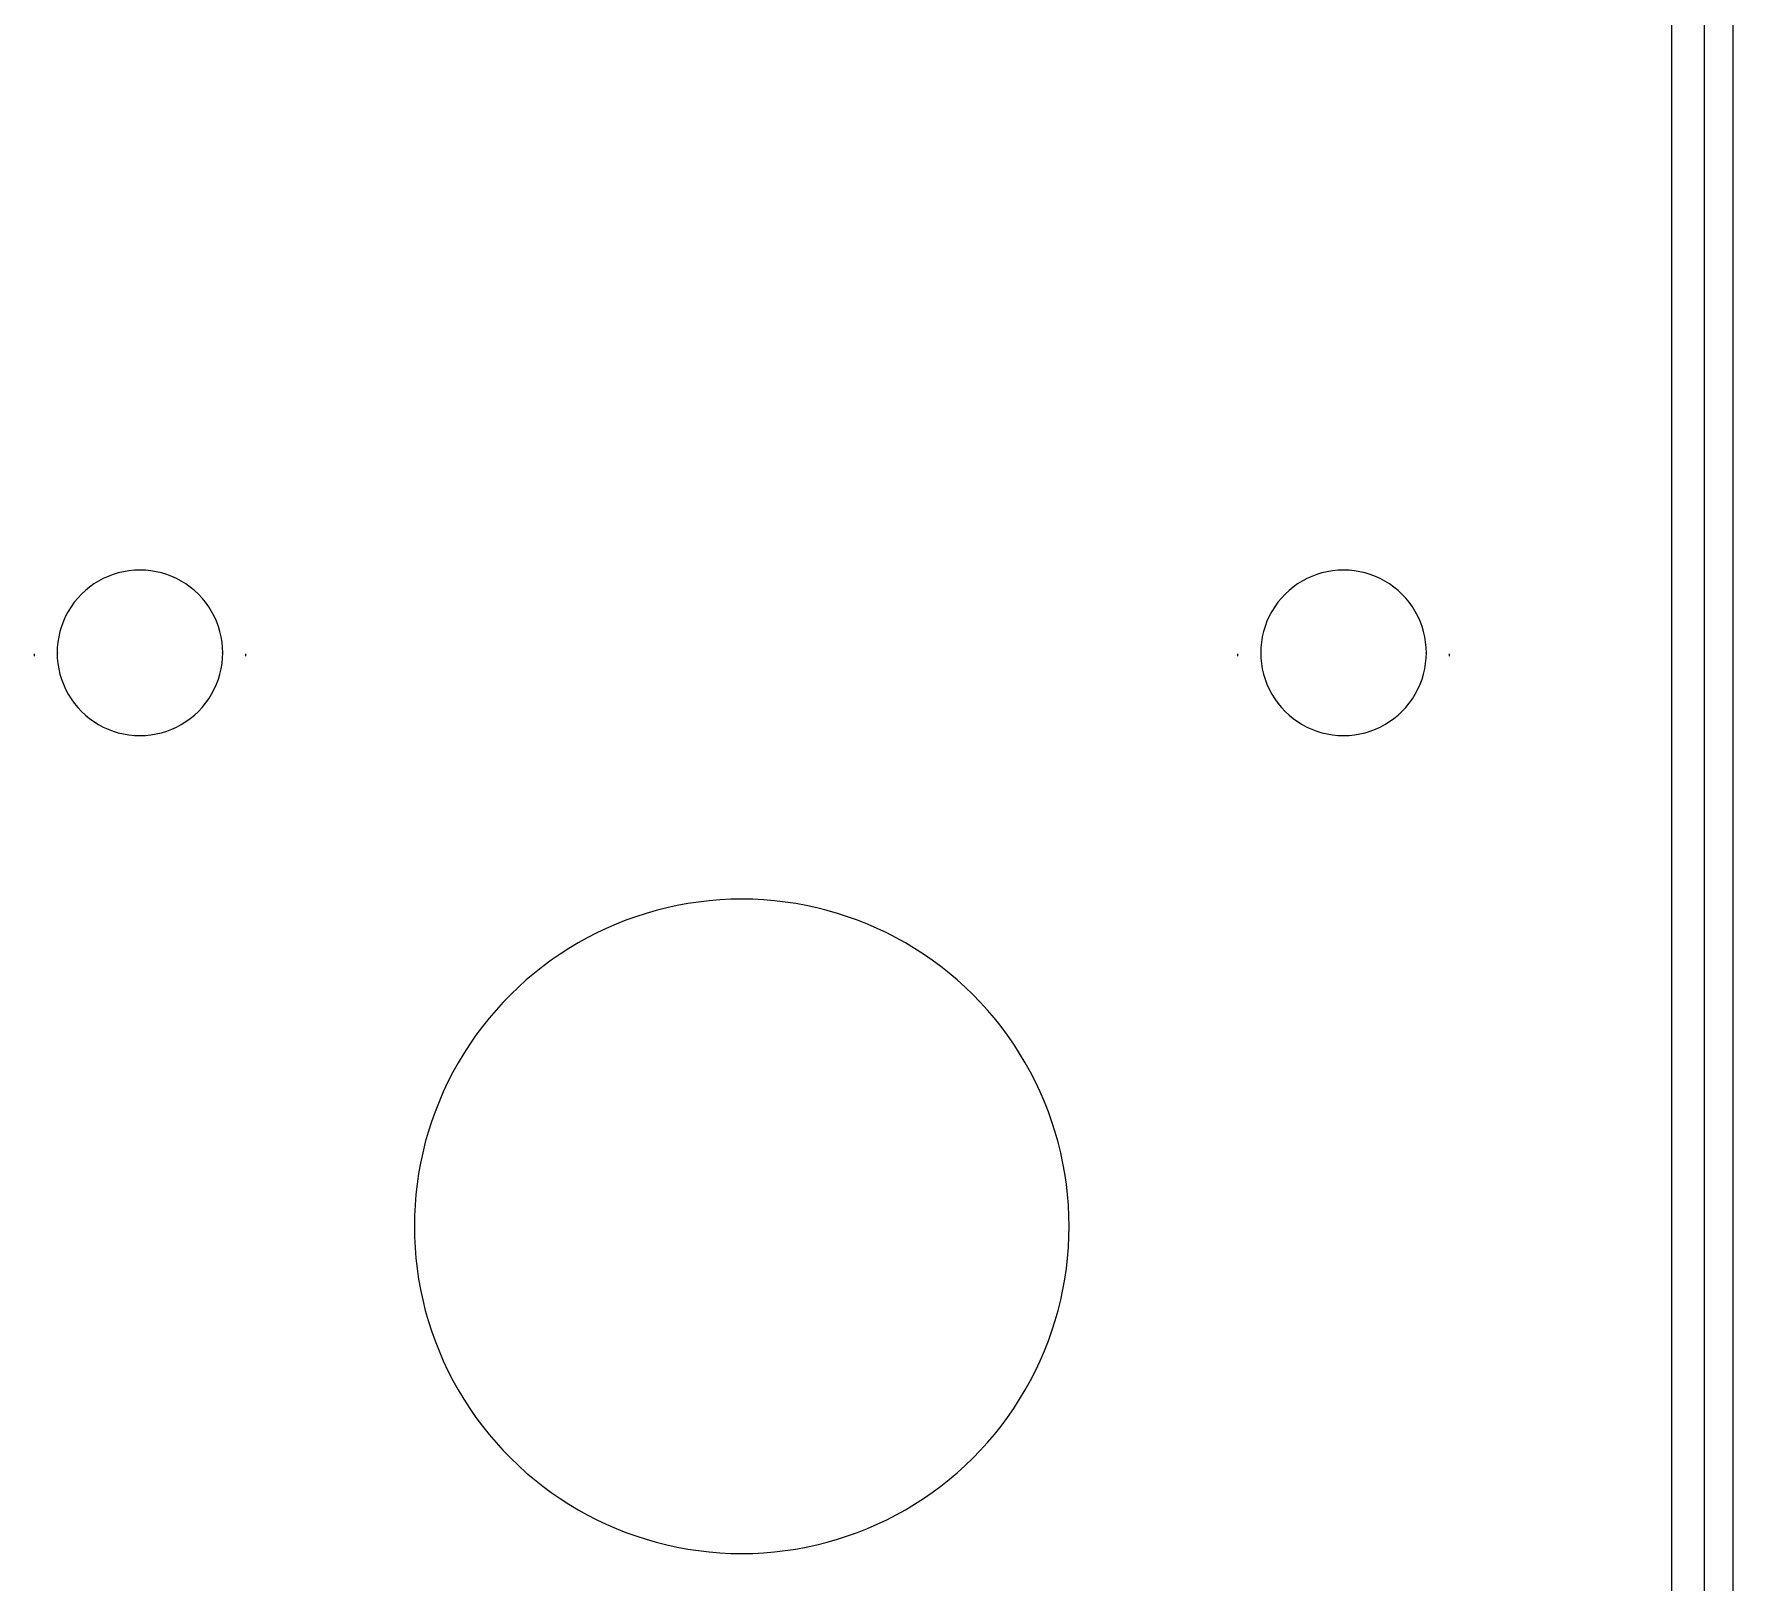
# Model space of a CAD drawing. Header units: inches. Extents: x 3268 to 7018, y 976 to 6708.
# Drawn here: x 5694.523 to 5698.052, y 3500.485 to 3503.7 of the extents above; entities that cross this region are included whole.
import ezdxf

# ---------------------------------------------------------------- set-up
doc = ezdxf.new("R2010")
doc.units = ezdxf.units.IN
doc.header["$MEASUREMENT"] = 0
doc.layers.add('G-IMPT', color=8, linetype='Continuous', lineweight=9)
doc.layers.add('Q-SPCQ', color=91, linetype='Continuous', lineweight=9)

# ---------------------------------------------------------------- blocks, each defined once
blk = doc.blocks.new('Main Locker for Revit - LKR-1_10_autocad_dwg_PRT-002-1-9311833-Overall Retail Plan Opt 2')
at = {"layer": 'G-IMPT', "color": 133}
blk.add_line((35.5327, -6.6052), (35.5327, 15.5198), dxfattribs=at)
blk = doc.blocks.new('Main Locker for Revit - LKR-1_10_autocad_dwg_PRT-002-1$1$ATF-9311834-Overall Retail Plan Opt 2')
blk.add_blockref('Main Locker for Revit - LKR-1_10_autocad_dwg_PRT-002-1-9311833-Overall Retail Plan Opt 2', (0, 0))
blk = doc.blocks.new('Main Locker for Revit - LKR-1_10_autocad_dwg_PRT-004-1-9311836-Overall Retail Plan Opt 2')
at = {"layer": 'G-IMPT', "color": 133}
for p, q in [((35.4047, 15.4571), (35.4047, -6.5963)), ((35.4737, -6.5987), (35.4737, 15.4547)), ((35.4737, -6.5987), (35.4737, 15.4547)), ((32.7937, -3.7941), (32.7937, -3.7952)), ((34.1537, -3.7952), (34.1537, -3.7941))]:
    blk.add_line(p, q, dxfattribs=at)
for centre, major_axis, start_param, end_param in [((32.2237, -2.6008), (0.172, 0), 1.570796, 4.712389), ((32.2237, -2.6008), (0.172, 0), 4.712389, 7.853982), ((34.7237, -2.6008), (0.172, 0), 1.570796, 4.712389), ((34.7237, -2.6008), (0.172, 0), 4.712389, 7.853982), ((33.4737, -3.792), (0.68, 0), 1.570796, 4.712389), ((33.4737, -3.792), (0.68, 0), 4.712389, 7.853982)]:
    blk.add_ellipse(centre, major_axis=major_axis, ratio=0.999391, start_param=start_param, end_param=end_param, dxfattribs=at)
blk = doc.blocks.new('Main Locker for Revit - LKR-1_10_autocad_dwg_S-0420-1-9311837-Overall Retail Plan Opt 2')
at = {"layer": 'G-IMPT', "color": 133}
for p, q in [((1.1197, -2.6028), (1.1197, -2.6079)), ((1.1682, -2.6009), (1.1682, -2.6013)), ((1.5112, -2.6013), (1.5112, -2.6009)), ((1.5597, -2.6079), (1.5597, -2.6028))]:
    blk.add_line(p, q, dxfattribs=at)
blk = doc.blocks.new('Main Locker for Revit - LKR-1_10_autocad_dwg_PRT-004-1$1$ATF-9311840-Overall Retail Plan Opt 2')
for name, p in [('Main Locker for Revit - LKR-1_10_autocad_dwg_PRT-004-1-9311836-Overall Retail Plan Opt 2', (0, 0)), ('Main Locker for Revit - LKR-1_10_autocad_dwg_S-0420-1-9311837-Overall Retail Plan Opt 2', (30.884, 0)), ('Main Locker for Revit - LKR-1_10_autocad_dwg_S-0420-1-9311837-Overall Retail Plan Opt 2', (33.384, 0))]:
    blk.add_blockref(name, p)
blk = doc.blocks.new('Main Locker for Revit - LKR-1_10_autocad_dwg_LKR-1_10_A-9311910-Overall Retail Plan Opt 2')
for name in ['Main Locker for Revit - LKR-1_10_autocad_dwg_PRT-002-1$1$ATF-9311834-Overall Retail Plan Opt 2', 'Main Locker for Revit - LKR-1_10_autocad_dwg_PRT-004-1$1$ATF-9311840-Overall Retail Plan Opt 2']:
    blk.add_blockref(name, (0, 0))
blk = doc.blocks.new('Main Locker for Revit - LKR-1_10_autocad_dwg-9311801-Overall Retail Plan Opt 2')
blk.add_blockref('Main Locker for Revit - LKR-1_10_autocad_dwg_LKR-1_10_A-9311910-Overall Retail Plan Opt 2', (0, 0))
blk = doc.blocks.new('Main Locker for Revit - Main Locker for Revit-9311911-Overall Retail Plan Opt 2')
blk.add_blockref('Main Locker for Revit - LKR-1_10_autocad_dwg-9311801-Overall Retail Plan Opt 2', (1.9693, -15.5823))
blk = doc.blocks.new('Arch_5 Points - Units and Amenities_v2022_rvt-1-Overall Retail Plan Opt 2')
at = {"layer": 'Q-SPCQ', "color": 133, "lineweight": 9}
blk.add_blockref('Main Locker for Revit - Main Locker for Revit-9311911-Overall Retail Plan Opt 2', (5660.5497, 3520.5976), dxfattribs=at)

msp = doc.modelspace()

# ---------------------------------------------------------------- block references
at = {"lineweight": 5}
msp.add_blockref('Arch_5 Points - Units and Amenities_v2022_rvt-1-Overall Retail Plan Opt 2', (0, 0), dxfattribs=at)

doc.saveas('drawing.dxf')
